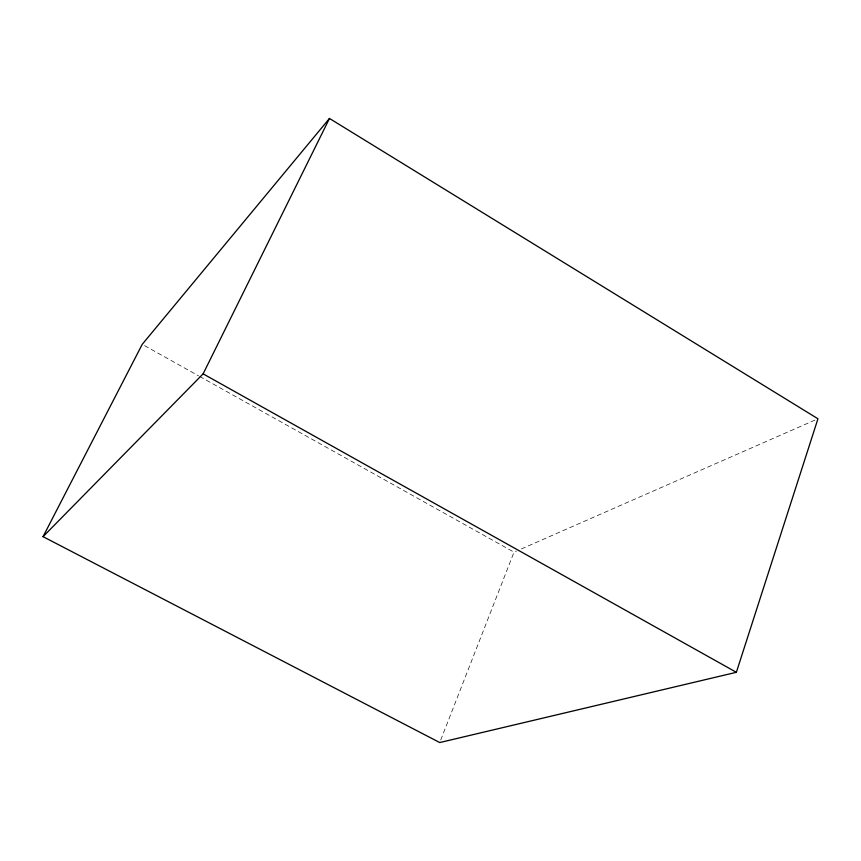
<?xml version="1.0" encoding="UTF-8"?>
<svg xmlns="http://www.w3.org/2000/svg" width="861" height="861" viewBox="0 0 861 861"><rect width="100%" height="100%" fill="white"/><g stroke="black" fill="none" stroke-linecap="round" stroke-linejoin="round"><path stroke-width="0.65" stroke-dasharray="4.3 3.23" d="M440.714 740.04L514.017 552.159L516.482 551.072M521.4 548.92L815.485 419.856M144.573 345.659L198.514 375.816M199.687 376.461L514.017 552.159"/><path stroke-width="1.29" d="M736.37 672.301L817.95 418.78L329.472 118.452L142.226 344.346L43.05 536.661L439.745 742.548L736.37 672.301L203.121 373.857L43.05 536.661M203.121 373.857L329.472 118.452"/></g></svg>
